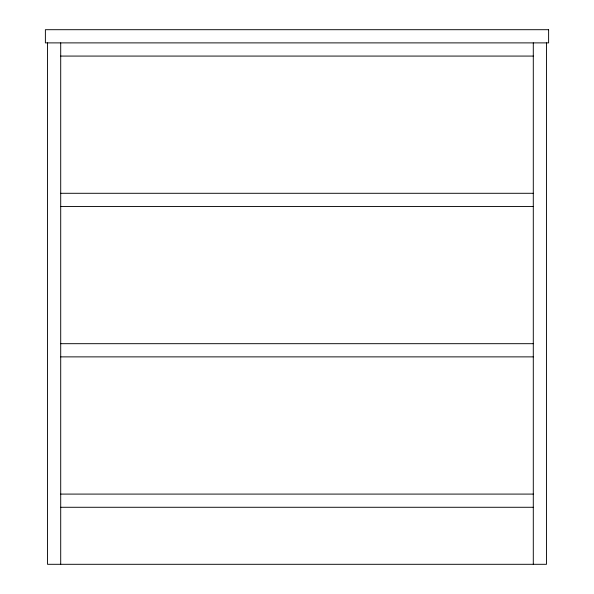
<?xml version="1.0" encoding="UTF-8"?>
<svg xmlns="http://www.w3.org/2000/svg" width="594" height="594" viewBox="0 0 594 594"><rect width="100%" height="100%" fill="white"/><g stroke="black" fill="none" stroke-linecap="round" stroke-linejoin="round"><path stroke-width="0.89" d="M60.707 56.074L533.293 56.074M60.707 193.288L533.293 193.288M60.707 206.474L533.293 206.474M60.707 343.688L533.293 343.688M60.707 356.875L533.293 356.875M60.707 494.089L533.293 494.089M60.707 507.276L533.293 507.276M546.48 42.887L546.48 564.3L47.52 564.3L47.52 42.887M533.293 42.887L533.293 564.3M60.707 42.887L60.707 564.3M548.618 29.7L45.382 29.7L45.382 42.887L548.618 42.887L548.618 29.7"/></g></svg>
